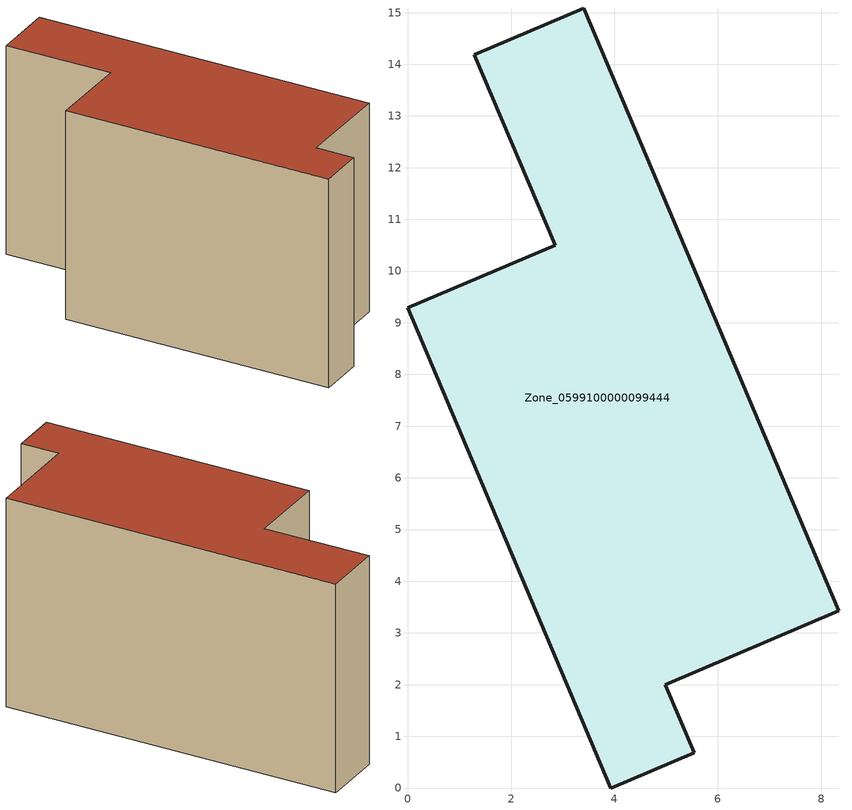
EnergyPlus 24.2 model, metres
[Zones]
Zone_0599100000099444
 floor ground (C_G): 1.29,14.19 3.41,15.09 8.34,3.43 4.98,2 5.54,0.68 3.93,0 0,9.29 2.86,10.5 z0
 wall outside (C_F): 3.93,0 5.54,0.68 4.98,2 8.34,3.43 3.41,15.09 1.29,14.19 2.86,10.5 0,9.29 3.93,0 z0:7.93
 roof outside (C_R): 3.41,15.09 1.29,14.19 2.86,10.5 0,9.29 3.93,0 5.54,0.68 4.98,2 8.34,3.43 z7.93
[BUILDING]
Pand.0599100000099444: North Axis=0; Terrain=City; Loads Convergence Tolerance Value=0.04; Temperature Convergence Tolerance Value=0.4; Solar Distribution=FullExterior; Maximum Number of Warmup Days=25; Minimum Number of Warmup Days=1
[Site:Location]
Rotterdam.The.Hague.AP_ZH_NLD Design_Conditions: Latitude=51.96; Longitude=4.45; Time Zone=1; Elevation=-4.5
[SITE:GROUNDTEMPERATURE:BUILDINGSURFACE]
18, 18, 18, 18, 18, 18, 18, 18, 18, 18, 18, 18
[MATERIAL] Thermal Absorptance=0.9; Solar Absorptance=0.7; Visible Absorptance=0.7
Name | Roughness | Thickness | Conductivity | Density | Specific Heat
G.TI.1975-1991 | MediumSmooth | 0.15 | 0.288461 | 540 | 1210
F.TI.1975-1991 | Rough | 0.3 | 0.230769 | 1920 | 840
R.TI.1975-1991 | MediumRough | 0.2 | 0.153846 | 1500 | 1000
[CONSTRUCTION]
C_G: G.TI.1975-1991
C_F: F.TI.1975-1991
C_R: R.TI.1975-1991
[ZONE]
Zone_0599100000099444: Type=1; Multiplier=1; Ceiling Height=Autocalculate; Volume=Autocalculate; Floor Area=autocalculate; Part of Total Floor Area=Yes
[ZONEINFILTRATION:DESIGNFLOWRATE]
Infil_Zone_0599100000099444: Zone or ZoneList or Space or SpaceList=Zone_0599100000099444; Schedule=AlwaysOn; Design Flow Rate Calculation Method=Flow/Area; Flow Rate per Floor Area=0.003; Constant Term Coefficient=1; Temperature Term Coefficient=0; Velocity Term Coefficient=0; Velocity Squared Term Coefficient=0
[HVACTEMPLATE:ZONE:IDEALLOADSAIRSYSTEM]
Zone_0599100000099444: Maximum Heating Supply Air Temperature=50; Minimum Cooling Supply Air Temperature=13; Maximum Heating Supply Air Humidity Ratio=0.0156; Minimum Cooling Supply Air Humidity Ratio=0.0077; Heating Limit=NoLimit; Cooling Limit=NoLimit; Dehumidification Control Type=ConstantSensibleHeatRatio; Cooling Sensible Heat Ratio=0.7; Dehumidification Setpoint=60; Humidification Control Type=None; Humidification Setpoint=30; Outdoor Air Method=None; Outdoor Air Flow Rate per Person=0.00944; Outdoor Air Flow Rate per Zone Floor Area=0; Outdoor Air Flow Rate per Zone=0; Demand Controlled Ventilation Type=None; Outdoor Air Economizer Type=NoEconomizer; Heat Recovery Type=None; Sensible Heat Recovery Effectiveness=0.7; Latent Heat Recovery Effectiveness=0.65
[ZONECONTROL:THERMOSTAT]
ThermostatControl_Zone_0599100000099444: Zone or ZoneList=Zone_0599100000099444; Control Type Schedule=DualSetpointControlType; Control 1=Thermostat_Zone_0599100000099444; Temperature Difference Between Cutout And Setpoint=0
[THERMOSTATSETPOINT:DUALSETPOINT]
Thermostat_Zone_0599100000099444: Heating Setpoint Temperature Schedule=HeatingSetpoint_Zone_0599100000099444; Cooling Setpoint Temperature Schedule=CoolingSetpoint_Zone_0599100000099444
[SCHEDULE:COMPACT]
HeatingSetpoint_Zone_0599100000099444: Through: 12/31, For: AllDays, Until: 24:00, 21
CoolingSetpoint_Zone_0599100000099444: Through: 12/31, For: AllDays, Until: 24:00, 24
DualSetpointControlType: Through: 12/31, For: AllDays, Until: 24:00, 4
AlwaysOn: Through: 12/31, For: AllDays, Until: 24:00, 1
